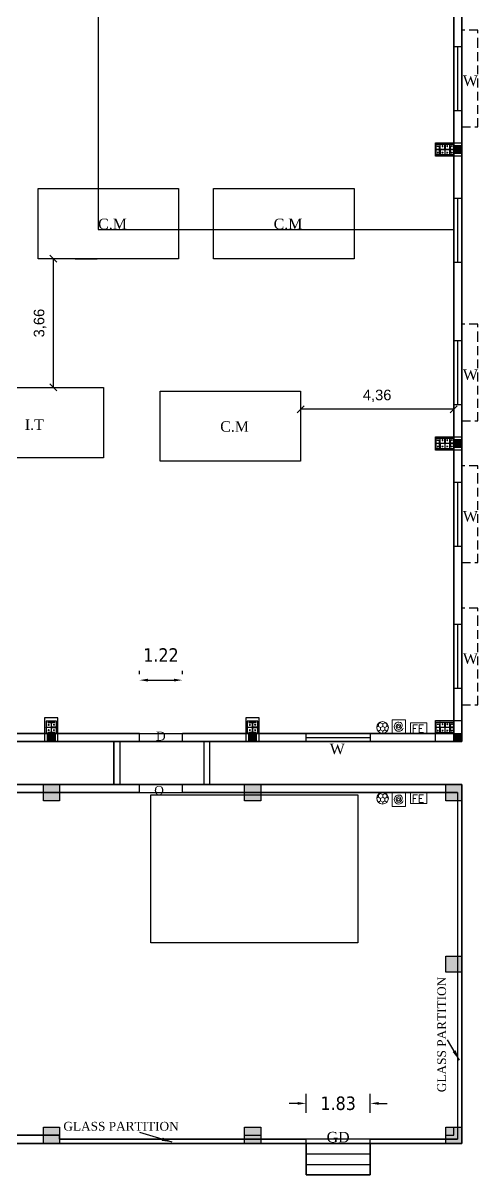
# Model space of a CAD drawing. Header units: metres. Extents: x 2063 to 2266, y 1708 to 2054.
# Drawn here: x 2197.29 to 2210.25, y 1874.51 to 1907.29 of the extents above; entities that cross this region are included whole.
import ezdxf

# ---------------------------------------------------------------- set-up
doc = ezdxf.new("R2010")
doc.units = ezdxf.units.M
doc.linetypes.add('DASHED', pattern=[0.75, 0.5, -0.25])
doc.linetypes.add('HIDDEN', pattern=[0.375, 0.25, -0.125])
for name, color, linetype in [('BLK_1_COVERED_AREA', 140, 'Continuous'), ('BLK_1_FLR_0_EXIT_WIDTH_DOOR', 2, 'Continuous'), ('BLK_1_FLR_0_REGULAR_ROOM_1', 4, 'Continuous'), ('BLK_1_FLR_0_REGULAR_ROOM_2', 4, 'Continuous'), ('BLK_1_FLR_0_ROOM_1_LIGHT_VENTILATION_1', 4, 'Continuous'), ('BLK_1_FLR_0_ROOM_2_LIGHT_VENTILATION_1', 4, 'Continuous'), ('BLK_1_FLR_1_EXIT_WIDTH_DOOR', 2, 'Continuous'), ('WORKSHOP_AREA', 121, 'Continuous')]:
    doc.layers.add(name, color=color, linetype=linetype)
doc.layers.add('BLK_1_FLR_0_BLT_UP_AREA', color=45, linetype='Continuous', plot=False)
doc.styles.add('CODE', font='tahoma.ttf')
doc.styles.add('DIM', font='swissc.ttf')
doc.styles.add('Schedule', font='romans.shx')
doc.styles.get("Standard").update_dxf_attribs({"font": 'arial.ttf'})
doc.styles.add('TIMES NEW ROMAN', font='times.ttf')
doc.dimstyles.new('Din', dxfattribs={"dimscale": 0, "dimtxt": 0.25, "dimasz": 0.1, "dimexe": 0.15, "dimexo": 0.15, "dimgap": 0.03, "dimtad": 0, "dimzin": 0, "dimdsep": 46, "dimtxsty": 'DIM', "dimblk": 'ARCHTICK', "dimcen": 0.09, "dimdle": 0.15, "dimse1": 1, "dimse2": 1, "dimclrd": 256, "dimclre": 256, "dimclrt": 7, "dimadec": 0, "dimazin": 3, "dimtfac": 1, "dimtofl": 0, "dimtmove": 1, "dimatfit": 3, "dimfxl": 0, "dimtolj": 1, "dimtzin": 0, "dimarcsym": 0})
doc.dimstyles.new('ISO-25', dxfattribs={"dimtxt": 2.5, "dimasz": 2.5, "dimexe": 1.25, "dimexo": 0.625, "dimtad": 1, "dimtxsty": 'Standard', "dimcen": 2.5, "dimadec": 0, "dimazin": 0, "dimtfac": 1, "dimtmove": 0, "dimatfit": 3, "dimfxl": 0, "dimarcsym": 0})
pattern_1 = [(225, (-2487.24, -226.33), (179.605, -179.605), [])]

# ---------------------------------------------------------------- blocks, each defined once
blk = doc.blocks.new('BOLT')
at = {"linetype": 'ByBlock'}
for p, q in [((20, 0), (-20, 0)), ((0, -20), (0, 20))]:
    blk.add_line(p, q, dxfattribs=at)
blk.add_circle((0, 0), 10, dxfattribs=at)
blk = doc.blocks.new('9856')
blk.add_hatch(color=256).paths.add_polyline_path([(3179, 341), (2949, 341), (2949, 111), (3179, 111)])
for points in [[(2949, 111), (3699, 111), (3699, 711), (2949, 711)], [(3179, 669), (3179, 364), (3679, 364), (3679, 669)], [(3293, 669), (3287, 669), (3287, 519), (3293, 519)], [(3432, 669), (3426, 669), (3426, 519), (3432, 519)], [(3565, 669), (3571, 669), (3571, 519), (3565, 519)], [(3179, 341), (2949, 341), (2949, 111), (3179, 111)], [(3179, 513), (3179, 519), (3279, 519), (3279, 513)], [(3279, 619), (3279, 414), (3287, 414), (3287, 619)], [(3293, 364), (3287, 364), (3287, 514), (3293, 514)], [(3432, 364), (3426, 364), (3426, 514), (3432, 514)], [(3565, 364), (3571, 364), (3571, 514), (3565, 514)], [(3571, 619), (3571, 414), (3579, 414), (3579, 619)], [(3679, 513), (3679, 519), (3579, 519), (3579, 513)]]:
    blk.add_lwpolyline(points, close=True)
blk.add_lwpolyline([(3287, 514), (3571, 514), (3571, 519), (3287, 519), (3287, 514)])
at = {"rotation": 180}
for p in [(3229, 609), (3362, 609), (3496, 609)]:
    blk.add_blockref('BOLT', p, dxfattribs=at)
at = {"xscale": -1}
for p in [(3229, 424), (3362, 424), (3496, 424)]:
    blk.add_blockref('BOLT', p, dxfattribs=at)
at = {"xscale": -1, "rotation": 180}
blk.add_blockref('BOLT', (3629, 609), dxfattribs=at)
blk.add_blockref('BOLT', (3629, 424))
blk = doc.blocks.new('A$C43231FD8')
for points in [[(150, -175), (-150, -175), (-150, 175), (150, 175)], [(-150, 3), (-150, -3), (-2, -3), (-2, 3)], [(103, 142), (-102, 142), (-102, 150), (103, 150)], [(150, 3), (150, -3), (3, -3), (3, 3)], [(103, -150), (-102, -150), (-102, -142), (103, -142)]]:
    blk.add_lwpolyline(points, close=True)
blk.add_lwpolyline([(-2, -142), (-2, 142), (3, 142), (3, -142), (-2, -142)])
at = {"rotation": 270}
for p in [(-75, 75), (-75, -75)]:
    blk.add_blockref('BOLT', p, dxfattribs=at)
at = {"xscale": -1, "rotation": 90}
for p in [(75, 75), (75, -75)]:
    blk.add_blockref('BOLT', p, dxfattribs=at)
blk = doc.blocks.new('7UJM')
blk.add_hatch(color=256).paths.add_polyline_path([(4472, 341), (4242, 341), (4242, 111), (4472, 111)])
for points in [[(4167, 111), (4547, 111), (4547, 791), (4167, 791)], [(4472, 341), (4242, 341), (4242, 111), (4472, 111)]]:
    blk.add_lwpolyline(points, close=True)
at = {"linetype": 'ByBlock', "xscale": -1, "rotation": 180}
blk.add_blockref('A$C43231FD8', (4357, 516), dxfattribs=at)
blk = doc.blocks.new('90P')
blk.add_hatch(color=256).paths.add_polyline_path([(3179, 1331), (2949, 1331), (2949, 1101), (3179, 1101)])
for points in [[(2949, 1026), (3699, 1026), (3699, 1406), (2949, 1406)], [(3179, 1331), (2949, 1331), (2949, 1101), (3179, 1101)], [(3179, 1369), (3179, 1064), (3679, 1064), (3679, 1369)], [(3279, 1319), (3279, 1114), (3287, 1114), (3287, 1319)], [(3293, 1369), (3287, 1369), (3287, 1219), (3293, 1219)], [(3432, 1369), (3426, 1369), (3426, 1219), (3432, 1219)], [(3565, 1369), (3571, 1369), (3571, 1219), (3565, 1219)], [(3571, 1319), (3571, 1114), (3579, 1114), (3579, 1319)], [(3179, 1213), (3179, 1219), (3279, 1219), (3279, 1213)], [(3293, 1064), (3287, 1064), (3287, 1214), (3293, 1214)], [(3432, 1064), (3426, 1064), (3426, 1214), (3432, 1214)], [(3565, 1064), (3571, 1064), (3571, 1214), (3565, 1214)], [(3679, 1213), (3679, 1219), (3579, 1219), (3579, 1213)]]:
    blk.add_lwpolyline(points, close=True)
blk.add_lwpolyline([(3287, 1214), (3571, 1214), (3571, 1219), (3287, 1219), (3287, 1214)])
at = {"rotation": 180}
for p in [(3229, 1309), (3362, 1309), (3496, 1309)]:
    blk.add_blockref('BOLT', p, dxfattribs=at)
at = {"xscale": -1, "rotation": 180}
blk.add_blockref('BOLT', (3629, 1309), dxfattribs=at)
at = {"xscale": -1}
for p in [(3229, 1124), (3362, 1124), (3496, 1124)]:
    blk.add_blockref('BOLT', p, dxfattribs=at)
blk.add_blockref('BOLT', (3629, 1124))
blk = doc.blocks.new('A$C3F6E631D')
at = {"lineweight": 9}
for p, q in [((0, 0.885), (0.902, 0.885)), ((0, 0), (0, 0.885)), ((0.902, 0.885), (0.902, 0)), ((0.902, 0), (0, 0))]:
    blk.add_line(p, q, dxfattribs=at)
blk.add_circle((0.448, 0.466), 0.0817, dxfattribs=at)
for centre, radius, start, end in [((0.448, 0.447), 0.299, 321.4372, 253.2573), ((0.449, 0.447), 0.174, 329.12635, 222.29362), ((0.543, 0.517), 0.292, 219.90119, 298.52807), ((0.509, 0.459), 0.135, 195.99312, 311.1342)]:
    blk.add_arc(centre, radius, start, end, dxfattribs=at)
blk = doc.blocks.new('A$C453E5C48')
at = {"linetype": 'ByBlock', "lineweight": 9}
for p, q in [((0, 0.489), (0.639, 0.489)), ((0, 0.063), (0, 0.489)), ((0.639, 0.489), (0.639, 0.063)), ((0.639, 0.063), (0, 0.063))]:
    blk.add_line(p, q, dxfattribs=at)
at = {"lineweight": 9, "style": 'Schedule'}
blk.add_text('FE', height=0.3048, dxfattribs=at).set_placement((0.051, 0.103))
blk = doc.blocks.new('A$C57323508')
at = {"lineweight": 9}
for p, q in [((0.475, 0.647), (0.41, 0.759)), ((0, 0.372), (0.134, 0.372)), ((0.126, 0.097), (0.134, 0.097)), ((0.134, 0.647), (0.158, 0.647)), ((0.213, 0.509), (0.134, 0.647)), ((0.134, 0.372), (0.213, 0.509)), ((0.213, 0.234), (0.134, 0.372)), ((0.134, 0.097), (0.213, 0.234)), ((0.141, 0.084), (0.134, 0.097)), ((0.158, 0.647), (0.181, 0.687)), ((0.213, 0.509), (0.372, 0.509)), ((0.213, 0.234), (0.372, 0.234)), ((0.372, 0.509), (0.451, 0.647)), ((0.451, 0.372), (0.372, 0.509)), ((0.372, 0.234), (0.451, 0.372)), ((0.451, 0.097), (0.372, 0.234)), ((0.396, 0), (0.451, 0.097)), ((0.451, 0.372), (0.61, 0.372)), ((0.451, 0.097), (0.61, 0.097)), ((0.475, 0.647), (0.634, 0.647)), ((0.689, 0.509), (0.61, 0.647)), ((0.61, 0.372), (0.689, 0.509)), ((0.689, 0.234), (0.61, 0.372)), ((0.61, 0.097), (0.689, 0.234)), ((0.618, 0.084), (0.61, 0.097)), ((0.634, 0.647), (0.648, 0.671)), ((0.689, 0.509), (0.737, 0.509)), ((0.689, 0.234), (0.73, 0.234))]:
    blk.add_line(p, q, dxfattribs=at)
blk.add_circle((0.38, 0.38), 0.38, dxfattribs=at)
blk = doc.blocks.new('_Oblique')
at = {"color": 0, "linetype": 'ByBlock', "lineweight": -2}
blk.add_line((-0.5, -0.5), (0.5, 0.5), dxfattribs=at)
blk = doc.blocks.new('*D117')
at = {"color": 0, "lineweight": -2}
for p, q in [((2209.561, 1896.294), (2205.197, 1896.294)), ((2205.197, 1896.189), (2205.197, 1895.044)), ((2209.561, 1896.189), (2209.561, 1895.044))]:
    blk.add_line(p, q, dxfattribs=at)
at = {"layer": 'Defpoints', "color": 0}
for p in [(2205.197, 1896.814, -9.883), (2209.561, 1896.814, -9.883), (2205.197, 1896.294)]:
    blk.add_point(p, dxfattribs=at)
at = {"color": 0, "lineweight": -2, "xscale": 0.2, "yscale": 0.2, "zscale": 0.2, "rotation": 180}
blk.add_blockref('_Oblique', (2205.197, 1896.294), dxfattribs=at)
at = {"color": 0, "lineweight": -2, "xscale": 0.2, "yscale": 0.2, "zscale": 0.2}
blk.add_blockref('_Oblique', (2209.561, 1896.294), dxfattribs=at)
at = {"color": 0, "insert": (2207.379, 1896.675), "char_height": 0.3, "attachment_point": 5}
blk.add_mtext('4,36', dxfattribs=at)
blk = doc.blocks.new('*D118')
at = {"color": 0, "lineweight": -2}
for p, q in [((2198.156, 1896.917), (2198.156, 1900.578)), ((2198.781, 1900.578), (2199.406, 1900.578)), ((2198.781, 1896.917), (2199.406, 1896.917))]:
    blk.add_line(p, q, dxfattribs=at)
at = {"layer": 'Defpoints', "color": 0}
for p in [(2198.156, 1900.578, -9.883), (2198.156, 1900.578), (2198.156, 1896.917, -9.883)]:
    blk.add_point(p, dxfattribs=at)
at = {"color": 0, "lineweight": -2, "xscale": 0.2, "yscale": 0.2, "zscale": 0.2}
for p, rotation in [((2198.156, 1900.578), 90), ((2198.156, 1896.917), 270)]:
    blk.add_blockref('_Oblique', p, dxfattribs=dict(at, rotation=rotation))
at = {"color": 0, "insert": (2197.776, 1898.747), "char_height": 0.3, "attachment_point": 5, "rotation": 90}
blk.add_mtext('3,66', dxfattribs=at)
blk = doc.blocks.new('*D260')
at = {"layer": 'BLK_1_FLR_0_EXIT_WIDTH_DOOR', "lineweight": -2}
for p, q in [((2200.611, 1888.76), (2200.611, 1888.855)), ((2201.831, 1888.76), (2201.831, 1888.855))]:
    blk.add_line(p, q, dxfattribs=at)
at = {"layer": 'BLK_1_FLR_0_EXIT_WIDTH_DOOR'}
blk.add_line((2200.851, 1888.587), (2201.591, 1888.587), dxfattribs=at)
for points in [[(2200.851, 1888.627), (2200.851, 1888.547), (2200.611, 1888.587)], [(2201.591, 1888.627), (2201.591, 1888.547), (2201.831, 1888.587)]]:
    blk.add_solid(points, dxfattribs=at)
at = {"layer": 'Defpoints', "color": 0}
for p in [(2201.831, 1888.587), (2200.611, 1887.066, -9.883), (2201.831, 1887.066, -9.883)]:
    blk.add_point(p, dxfattribs=at)
at = {"layer": 'BLK_1_FLR_0_EXIT_WIDTH_DOOR', "insert": (2201.221, 1889.303), "char_height": 0.384, "attachment_point": 5, "style": 'CODE'}
blk.add_mtext('\\A1;1.22', dxfattribs=at)
blk = doc.blocks.new('*D271')
at = {"layer": 'BLK_1_FLR_1_EXIT_WIDTH_DOOR', "lineweight": -2}
for p, q in [((2205.353, 1876.274), (2205.353, 1876.812)), ((2207.183, 1876.274), (2207.183, 1876.812))]:
    blk.add_line(p, q, dxfattribs=at)
at = {"layer": 'BLK_1_FLR_1_EXIT_WIDTH_DOOR'}
for p, q in [((2205.113, 1876.543), (2204.873, 1876.543)), ((2207.423, 1876.543), (2207.663, 1876.543))]:
    blk.add_line(p, q, dxfattribs=at)
for points in [[(2205.113, 1876.583), (2205.113, 1876.503), (2205.353, 1876.543)], [(2207.423, 1876.583), (2207.423, 1876.503), (2207.183, 1876.543)]]:
    blk.add_solid(points, dxfattribs=at)
at = {"layer": 'Defpoints', "color": 0}
for p in [(2207.183, 1876.543), (2205.353, 1875.526), (2207.183, 1875.526)]:
    blk.add_point(p, dxfattribs=at)
at = {"layer": 'BLK_1_FLR_1_EXIT_WIDTH_DOOR', "insert": (2206.268, 1876.543), "char_height": 0.384, "attachment_point": 5, "style": 'CODE'}
blk.add_mtext('\\A1;1.83', dxfattribs=at)

msp = doc.modelspace()

# ---------------------------------------------------------------- hatches: boundary and pattern name
h = msp.add_hatch()
h.set_pattern_fill('ANSI31', color=256, scale=80, angle=180)
h.set_pattern_definition(pattern_1)
h.paths.add_polyline_path([(2197.874, 1885.156), (2197.874, 1885.616), (2198.334, 1885.616), (2198.334, 1885.156)])
h = msp.add_hatch(color=256)
h.dxf.hatch_style = 1
h.paths.add_polyline_path([(2198.334, 1885.156), (2198.334, 1885.616), (2197.874, 1885.616), (2197.874, 1885.156)])
h = msp.add_hatch()
h.set_pattern_fill('ANSI31', color=256, scale=80, angle=180)
h.set_pattern_definition(pattern_1)
h.paths.add_polyline_path([(2203.605, 1885.156), (2203.605, 1885.616), (2204.065, 1885.616), (2204.065, 1885.156)])
h = msp.add_hatch(color=256)
h.dxf.hatch_style = 1
h.paths.add_polyline_path([(2204.065, 1885.156), (2204.065, 1885.616), (2203.605, 1885.616), (2203.605, 1885.156)])
h = msp.add_hatch()
h.set_pattern_fill('ANSI31', color=256, scale=80, angle=180)
h.set_pattern_definition(pattern_1)
h.paths.add_polyline_path([(2209.331, 1885.156), (2209.331, 1885.616), (2209.791, 1885.616), (2209.791, 1885.156)])
h = msp.add_hatch(color=256)
h.dxf.hatch_style = 1
h.paths.add_polyline_path([(2209.791, 1885.156), (2209.791, 1885.616), (2209.331, 1885.616), (2209.331, 1885.156)])
h = msp.add_hatch()
h.set_pattern_fill('ANSI31', color=256, scale=80, angle=180)
h.set_pattern_definition(pattern_1)
h.paths.add_polyline_path([(2209.331, 1880.276), (2209.331, 1880.736), (2209.791, 1880.736), (2209.791, 1880.276)])
h = msp.add_hatch(color=256)
h.dxf.hatch_style = 1
h.paths.add_polyline_path([(2209.791, 1880.276), (2209.791, 1880.736), (2209.331, 1880.736), (2209.331, 1880.276)])
h = msp.add_hatch()
h.set_pattern_fill('ANSI31', color=256, scale=80, angle=180)
h.set_pattern_definition([(225, (-2487.23, -226.33), (179.605, -179.605), [])])
h.paths.add_polyline_path([(2197.874, 1875.406), (2197.874, 1875.866), (2198.334, 1875.866), (2198.334, 1875.406)])
h = msp.add_hatch(color=256)
h.dxf.hatch_style = 1
h.paths.add_polyline_path([(2198.334, 1875.406), (2198.334, 1875.866), (2197.874, 1875.866), (2197.874, 1875.406)])
h = msp.add_hatch()
h.set_pattern_fill('ANSI31', color=256, scale=80, angle=180)
h.set_pattern_definition(pattern_1)
h.paths.add_polyline_path([(2203.605, 1875.406), (2203.605, 1875.866), (2204.065, 1875.866), (2204.065, 1875.406)])
h = msp.add_hatch(color=256)
h.dxf.hatch_style = 1
h.paths.add_polyline_path([(2204.065, 1875.406), (2204.065, 1875.866), (2203.605, 1875.866), (2203.605, 1875.406)])
h = msp.add_hatch()
h.set_pattern_fill('ANSI31', color=256, scale=80, angle=180)
h.set_pattern_definition(pattern_1)
h.paths.add_polyline_path([(2209.331, 1875.406), (2209.331, 1875.866), (2209.791, 1875.866), (2209.791, 1875.406)])
h = msp.add_hatch(color=256)
h.dxf.hatch_style = 1
h.paths.add_polyline_path([(2209.791, 1875.406), (2209.791, 1875.866), (2209.331, 1875.866), (2209.331, 1875.406)])

# ---------------------------------------------------------------- linework, layer by layer
for p, q in [((2209.561, 1914.468, -9.883), (2209.561, 1887.066, -9.883)), ((2209.676, 1904.788, -9.883), (2209.676, 1906.618, -9.883)), ((2209.676, 1900.472, -9.883), (2209.676, 1902.302, -9.883)), ((2209.676, 1896.424, -9.883), (2209.676, 1898.254, -9.883)), ((2209.676, 1892.394, 39.53), (2209.676, 1894.224, 39.53)), ((2209.676, 1888.346, 39.53), (2209.676, 1890.176, 39.53)), ((2200.611, 1887.066, -9.883), (2180.911, 1887.066, -9.883)), ((2199.881, 1886.836, -19.765), (2199.881, 1885.616, -19.765)), ((2200.054, 1886.836, -19.765), (2200.054, 1885.616, -19.765)), ((2200.611, 1886.836, -9.883), (2200.611, 1887.066, -9.883)), ((2209.561, 1887.066, -9.883), (2201.831, 1887.066, -9.883)), ((2201.831, 1886.836, -9.883), (2201.831, 1887.066, -9.883)), ((2202.441, 1886.836, -19.765), (2202.441, 1885.616, -19.765)), ((2202.601, 1886.836, -19.765), (2202.601, 1885.616, -19.765)), ((2205.353, 1886.951, -36.409), (2207.183, 1886.951, -36.409)), ((2200.611, 1885.386), (2200.611, 1885.616)), ((2201.831, 1885.386), (2201.831, 1885.616)), ((2200.611, 1885.386), (2180.911, 1885.386)), ((2209.671, 1885.386), (2201.831, 1885.386)), ((2209.671, 1885.386), (2209.671, 1875.526)), ((2180.911, 1875.636), (2198.324, 1875.636)), ((2198.334, 1875.526), (2205.353, 1875.526)), ((2205.353, 1875.406, -36.409), (2205.353, 1875.526, -36.409)), ((2205.353, 1875.406, -36.409), (2205.353, 1875.106, -36.409)), ((2207.183, 1875.406, -36.409), (2207.183, 1875.526, -36.409)), ((2207.183, 1875.526), (2209.671, 1875.526)), ((2207.183, 1875.106, -36.409), (2207.183, 1875.406)), ((2205.353, 1875.106, -36.409), (2207.183, 1875.106, -36.409)), ((2205.353, 1875.106, -36.409), (2205.353, 1874.506, -36.409)), ((2207.183, 1874.506, -36.409), (2207.183, 1875.106, -36.409)), ((2205.353, 1874.806, -36.409), (2207.183, 1874.806, -36.409)), ((2205.353, 1874.506, -36.409), (2207.183, 1874.506, -36.409))]:
    msp.add_line(p, q)
at = {"linetype": 'HIDDEN'}
for points, elevation in [([(2209.791, 1904.788), (2209.791, 1904.328), (2210.251, 1904.328), (2210.251, 1906.618), (2210.251, 1907.078), (2209.791, 1907.078), (2209.791, 1906.618)], 39.53), ([(2209.791, 1896.424), (2209.791, 1895.964), (2210.251, 1895.964), (2210.251, 1898.254), (2210.251, 1898.714), (2209.791, 1898.714), (2209.791, 1898.254)], 39.53), ([(2209.791, 1892.394), (2209.791, 1891.934), (2210.251, 1891.934), (2210.251, 1894.224), (2210.251, 1894.684), (2209.791, 1894.684), (2209.791, 1894.224)], 88.943), ([(2209.791, 1888.346), (2209.791, 1887.886), (2210.251, 1887.886), (2210.251, 1890.176), (2210.251, 1890.636), (2209.791, 1890.636), (2209.791, 1890.176)], 88.943)]:
    msp.add_lwpolyline(points, dxfattribs=dict(at, elevation=elevation))
for points, elevation in [([(2209.561, 1906.618), (2209.791, 1906.618), (2209.791, 1904.788), (2209.561, 1904.788)], -9.883), ([(2197.72, 1900.578), (2197.72, 1902.578), (2201.72, 1902.578), (2201.72, 1900.578)], -9.883), ([(2202.72, 1900.578), (2202.72, 1902.578), (2206.72, 1902.578), (2206.72, 1900.578)], -9.883), ([(2209.561, 1902.302), (2209.791, 1902.302), (2209.791, 1900.472), (2209.561, 1900.472)], -9.883), ([(2209.561, 1898.254), (2209.791, 1898.254), (2209.791, 1896.424), (2209.561, 1896.424)], -9.883), ([(2195.586, 1894.917), (2195.586, 1896.917), (2199.586, 1896.917), (2199.586, 1894.917)], -9.883), ([(2201.197, 1894.814), (2201.197, 1896.814), (2205.197, 1896.814), (2205.197, 1894.814)], -9.883), ([(2209.561, 1894.224), (2209.791, 1894.224), (2209.791, 1892.394), (2209.561, 1892.394)], 39.53), ([(2209.561, 1890.176), (2209.791, 1890.176), (2209.791, 1888.346), (2209.561, 1888.346)], 39.53), ([(2207.183, 1887.066), (2207.183, 1886.836), (2205.353, 1886.836), (2205.353, 1887.066)], -36.409), ([(2205.353, 1875.406), (2207.183, 1875.406), (2207.183, 1874.506), (2205.353, 1874.506)], -36.409)]:
    msp.add_lwpolyline(points, close=True, dxfattribs=dict(elevation=elevation))
for points in [[(2197.874, 1885.156), (2197.874, 1885.616), (2198.334, 1885.616), (2198.334, 1885.156)], [(2197.874, 1885.156), (2197.874, 1885.616), (2198.334, 1885.616), (2198.334, 1885.156)], [(2197.874, 1885.616), (2198.334, 1885.616), (2198.334, 1885.156), (2197.874, 1885.156)], [(2203.605, 1885.156), (2203.605, 1885.616), (2204.065, 1885.616), (2204.065, 1885.156)], [(2203.605, 1885.156), (2203.605, 1885.616), (2204.065, 1885.616), (2204.065, 1885.156)], [(2203.605, 1885.616), (2204.065, 1885.616), (2204.065, 1885.156), (2203.605, 1885.156)], [(2209.331, 1885.156), (2209.331, 1885.616), (2209.791, 1885.616), (2209.791, 1885.156)], [(2209.331, 1885.156), (2209.331, 1885.616), (2209.791, 1885.616), (2209.791, 1885.156)], [(2209.331, 1885.616), (2209.791, 1885.616), (2209.791, 1885.156), (2209.331, 1885.156)], [(2209.331, 1880.276), (2209.331, 1880.736), (2209.791, 1880.736), (2209.791, 1880.276)], [(2209.331, 1880.276), (2209.331, 1880.736), (2209.791, 1880.736), (2209.791, 1880.276)], [(2209.331, 1880.736), (2209.791, 1880.736), (2209.791, 1880.276), (2209.331, 1880.276)], [(2197.874, 1875.406), (2197.874, 1875.866), (2198.334, 1875.866), (2198.334, 1875.406)], [(2197.874, 1875.406), (2197.874, 1875.866), (2198.334, 1875.866), (2198.334, 1875.406)], [(2197.874, 1875.866), (2198.334, 1875.866), (2198.334, 1875.406), (2197.874, 1875.406)], [(2203.605, 1875.406), (2203.605, 1875.866), (2204.065, 1875.866), (2204.065, 1875.406)], [(2203.605, 1875.406), (2203.605, 1875.866), (2204.065, 1875.866), (2204.065, 1875.406)], [(2203.605, 1875.866), (2204.065, 1875.866), (2204.065, 1875.406), (2203.605, 1875.406)], [(2209.331, 1875.406), (2209.331, 1875.866), (2209.791, 1875.866), (2209.791, 1875.406)], [(2209.331, 1875.406), (2209.331, 1875.866), (2209.791, 1875.866), (2209.791, 1875.406)], [(2209.331, 1875.866), (2209.791, 1875.866), (2209.791, 1875.406), (2209.331, 1875.406)]]:
    msp.add_lwpolyline(points, close=True)
for points in [[(2209.331, 1875.636), (2209.561, 1875.636), (2209.561, 1875.866)], [(2203.605, 1875.636), (2204.065, 1875.636)]]:
    msp.add_lwpolyline(points)
at = {"layer": 'BLK_1_COVERED_AREA', "color": 140, "ltscale": 0.3, "elevation": -9.883}
for points in [[(2180.681, 1886.836), (2209.791, 1886.836), (2209.791, 1928.896), (2180.681, 1928.896)], [(2199.881, 1886.836), (2202.601, 1886.836), (2202.601, 1885.616), (2199.881, 1885.616)]]:
    msp.add_lwpolyline(points, close=True, dxfattribs=at)
at = {"layer": 'BLK_1_COVERED_AREA', "color": 140, "ltscale": 0.3}
msp.add_lwpolyline([(2180.681, 1885.616), (2209.791, 1885.616), (2209.791, 1875.406), (2180.681, 1875.406)], close=True, dxfattribs=at)
at = {"layer": 'BLK_1_FLR_0_BLT_UP_AREA', "color": 45, "lineweight": -2}
for points, elevation in [([(2180.681, 1886.836), (2180.681, 1928.896), (2209.791, 1928.896), (2209.791, 1886.836)], -9.883), ([(2199.881, 1886.836), (2202.601, 1886.836), (2202.601, 1885.616), (2199.881, 1885.616)], -19.765)]:
    msp.add_lwpolyline(points, close=True, dxfattribs=dict(at, elevation=elevation))
msp.add_lwpolyline([(2180.681, 1885.616), (2180.681, 1875.406), (2209.791, 1875.406), (2209.791, 1885.616)], close=True, dxfattribs=at)
at = {"layer": 'BLK_1_FLR_0_REGULAR_ROOM_1', "color": 4, "elevation": -9.883}
msp.add_lwpolyline([(2180.911, 1926.206), (2180.911, 1887.066), (2209.511, 1887.066), (2209.561, 1887.066), (2209.561, 1920.227), (2203.714, 1920.227), (2203.714, 1928.666), (2186.566, 1928.666), (2186.566, 1926.206)], close=True, dxfattribs=at)
at = {"layer": 'BLK_1_FLR_0_REGULAR_ROOM_2', "color": 4}
msp.add_lwpolyline([(2180.911, 1875.636), (2180.911, 1880.616), (2182.531, 1880.616), (2182.531, 1882.006), (2186.872, 1882.006), (2186.872, 1885.386), (2209.671, 1885.386), (2209.671, 1875.526), (2198.334, 1875.526), (2198.334, 1875.636), (2180.911, 1875.636)], close=True, dxfattribs=at)
at = {"layer": 'BLK_1_FLR_0_ROOM_1_LIGHT_VENTILATION_1', "color": 4, "elevation": -9.883}
msp.add_lwpolyline([(2209.561, 1908.836), (2199.432, 1908.836), (2199.432, 1901.413), (2209.561, 1901.413)], close=True, dxfattribs=at)
at = {"layer": 'BLK_1_FLR_0_ROOM_2_LIGHT_VENTILATION_1', "color": 4, "elevation": -9.883}
msp.add_lwpolyline([(2200.936, 1885.319), (2206.829, 1885.319), (2206.829, 1881.114), (2200.936, 1881.114)], close=True, dxfattribs=at)
at = {"layer": 'WORKSHOP_AREA', "color": 121, "elevation": -9.883}
msp.add_lwpolyline([(2180.911, 1926.206), (2180.911, 1887.066), (2209.511, 1887.066), (2209.561, 1887.066), (2209.561, 1920.227), (2203.714, 1920.227), (2203.714, 1928.666), (2186.566, 1928.666), (2186.566, 1926.206)], close=True, dxfattribs=at)

# ---------------------------------------------------------------- block references
at = {"yscale": 0.00099999999949, "zscale": 0.00099999999949}
for name, p, xscale in [('90P', (2212.739, 1902.472, 13.004), -0.00099999999949), ('90P', (2212.739, 1894.108, 13.004), -0.00099999999949), ('7UJM', (2193.741, 1886.725, -29.648), 0.00099999999949), ('7UJM', (2199.472, 1886.725, -19.765), 0.00099999999949), ('9856', (2212.74, 1886.725, -9.883), -0.00099999999949)]:
    msp.add_blockref(name, p, dxfattribs=dict(at, xscale=xscale))
at = {"linetype": 'ByBlock', "xscale": 0.4365898430670219, "yscale": 0.4365898430670219, "zscale": 0.4365898430670219, "rotation": 90}
for name, p in [('A$C3F6E631D', (2208.19, 1887.066, -9.883)), ('A$C57323508', (2207.7, 1887.075, -9.791)), ('A$C57323508', (2207.7, 1885.059, -9.791)), ('A$C3F6E631D', (2208.19, 1884.992))]:
    msp.add_blockref(name, p, dxfattribs=at)
at = {"linetype": 'ByBlock', "xscale": 0.7276497384450366, "yscale": 0.7276497384450366, "zscale": 0.7276497384450366}
for p in [(2208.327, 1887.02, -9.883), (2208.327, 1885.03)]:
    msp.add_blockref('A$C453E5C48', p, dxfattribs=at)

# ---------------------------------------------------------------- texts
at = {"attachment_point": 1, "style": 'TIMES NEW ROMAN'}
for s, width, insert, char_height in [('W', 0.55777, (2209.82, 1905.795, -9.883), 0.3), ('W', 0.55777, (2209.82, 1897.43, -9.883), 0.3), ('W', 0.55777, (2209.82, 1893.4, 39.53), 0.3), ('W', 0.55777, (2209.82, 1889.353, 39.53), 0.3), (' D', 0.50877, (2200.988, 1887.119, -9.883), 0.25), ('W', 0.55777, (2206.03, 1886.779, -9.883), 0.3), (' O', 0.50877, (2200.936, 1885.574, -9.883), 0.25), ('{\\W1.881942; }GLASS PARTITION', 3.53877, (2198.265, 1876.017, -9.883), 0.25), ('GD', 0.55777, (2205.939, 1875.732, 26.527), 0.3)]:
    msp.add_mtext_dynamic_manual_height_columns(s, width=width, gutter_width=1, heights=[0], dxfattribs=dict(at, insert=insert, char_height=char_height))
at = {"linetype": 'DASHED', "ltscale": 0.3, "char_height": 0.3, "attachment_point": 1}
for s, insert in [('{\\fTimes New Roman|b0|i0|c0|p18;C.M}', (2199.432, 1901.719, -9.883)), ('{\\fTimes New Roman|b0|i0|c0|p18;C.M}', (2204.432, 1901.719, -9.883)), ('{\\fTimes New Roman|b0|i0|c0|p18;I.T}', (2197.344, 1896.008, -9.883)), ('{\\fTimes New Roman|b0|i0|c0|p18;C.M}', (2202.909, 1895.955, -9.883))]:
    msp.add_mtext_dynamic_manual_height_columns(s, width=1.9664, gutter_width=1, heights=[0], dxfattribs=dict(at, insert=insert))
at = {"insert": (2209.092, 1876.684, -9.883), "char_height": 0.25, "attachment_point": 1, "rotation": 90, "style": 'TIMES NEW ROMAN'}
msp.add_mtext_dynamic_manual_height_columns('{\\W1.881942; }GLASS PARTITION', width=3.53877, gutter_width=1, heights=[0], dxfattribs=at)

# ---------------------------------------------------------------- dimensions: what is measured, and where the dimension line sits
for p1, p2, distance, picture, middle in [((2198.156, 1896.917, -9.883), (2198.156, 1900.578, -9.883), 0, '*D118', (2197.776, 1898.747)), ((2209.561, 1896.814, -9.883), (2205.197, 1896.814, -9.883), 0.52, '*D117', (2207.379, 1896.675))]:
    dim = msp.add_aligned_dim(p1=p1, p2=p2, distance=distance, dimstyle='ISO-25', override={"dimtxt": 0.3, "dimasz": 0.2, "dimgap": 0.2, "dimblk1": 'Oblique', "dimblk2": 'Oblique', "dimsah": 1, "dimsd1": 0, "dimsd2": 0})
    dim.commit()
    dim.dimension.update_dxf_attribs({"geometry": picture, "text_midpoint": middle})
at = {"layer": 'BLK_1_FLR_0_EXIT_WIDTH_DOOR'}
dim = msp.add_aligned_dim(p1=(2200.611, 1887.066, -9.883), p2=(2201.831, 1887.066, -9.883), distance=1.521, dimstyle='Din', override={"dimscale": 0.096, "dimtxt": 4, "dimasz": 2.5, "dimexe": 2.8, "dimgap": 1.75, "dimpost": '\\X', "dimtxsty": 'CODE', "dimsah": 1, "dimdle": 2.8, "dimse1": 0, "dimse2": 0, "dimclrt": 256, "dimtmove": 2, "dimfxl": 2.8, "dimfxlon": 1, "dimtfillclr": 2, "dimlwd": 65535}, dxfattribs=at)
dim.commit()
dim.dimension.update_dxf_attribs({"geometry": '*D260', "text_midpoint": (2201.221, 1889.303)})
at = {"layer": 'BLK_1_FLR_1_EXIT_WIDTH_DOOR', "color": 2}
dim = msp.add_aligned_dim(p1=(2205.353, 1875.526), p2=(2207.183, 1875.526), distance=1.017, dimstyle='Din', override={"dimscale": 0.096, "dimtxt": 4, "dimasz": 2.5, "dimexe": 2.8, "dimgap": 1.75, "dimpost": '\\X', "dimtxsty": 'CODE', "dimsah": 1, "dimdle": 2.8, "dimse1": 0, "dimse2": 0, "dimclrt": 256, "dimtmove": 2, "dimfxl": 2.8, "dimfxlon": 1, "dimtfillclr": 2, "dimlwd": 65535}, dxfattribs=at)
dim.commit()
dim.dimension.update_dxf_attribs({"geometry": '*D271', "text_midpoint": (2206.268, 1876.543)})

# ---------------------------------------------------------------- leaders
for points in [[(2209.723, 1877.769, -9.883), (2209.382, 1878.356, -9.883)], [(2201.542, 1875.44), (2200.616, 1875.718)]]:
    msp.add_leader(points, dimstyle='ISO-25', override={"dimasz": 0.3, "dimgap": 0.625, "dimtad": 0})

doc.saveas('drawing.dxf')
